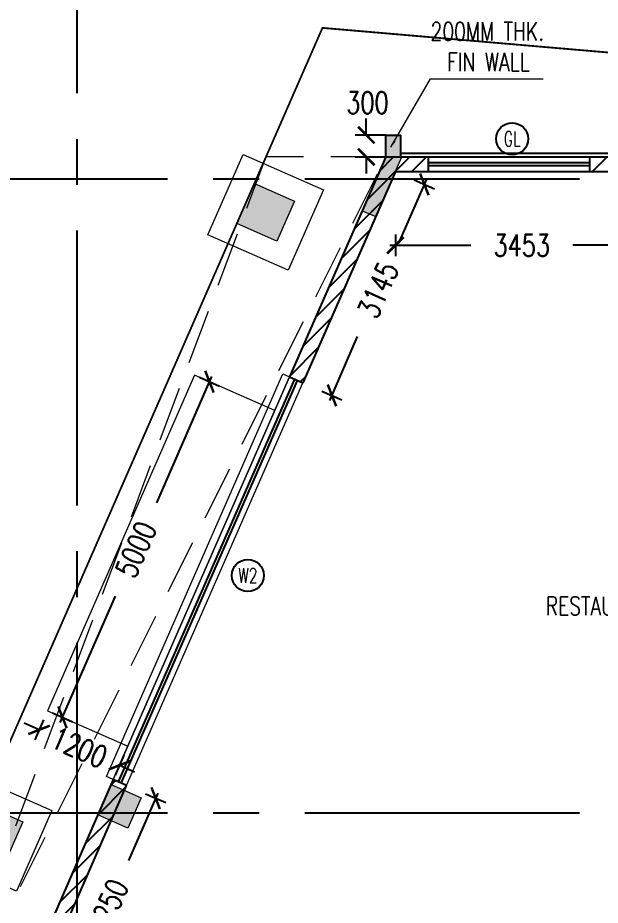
# Model space of a CAD drawing. Header units: millimetres. Extents: x -2076597 to 16308595, y -4402071 to 17875273.
# Drawn here: x -2051059 to -2043102, y -4208771 to -4196661 of the extents above; entities that cross this region are included whole.
import ezdxf
from ezdxf.enums import TextEntityAlignment as Align

# ---------------------------------------------------------------- set-up
doc = ezdxf.new("R2010")
doc.units = ezdxf.units.MM
for name, pattern in [('CENTER', [50.8, 31.75, -6.35, 6.35, -6.35]), ('CENTER2', [1.125, 0.75, -0.125, 0.125, -0.125]), ('DASHDOT', [1, 0.5, -0.25, 0, -0.25]), ('DASHED2', [0.375, 0.25, -0.125]), ('Demolished', [4.8, 3.2, -1.6]), ('Overhead', [3.96875, 2.38125, -1.5875])]:
    doc.linetypes.add(name, pattern=pattern)
for name, color, linetype, lineweight in [('A- GLAZING', 5, 'Continuous', 9), ('A- LIGHT LINE', 8, 'Continuous', 9), ('A- SHAFT', 8, 'Continuous', 9), ('A-COL HATCH', 252, 'Continuous', 9), ('A-DETL-DEMO', 6, 'Demolished', 9), ('A-DETL-GENF', 92, 'Continuous', 9), ('A-FLOR', 1, 'Continuous', 9), ('S-COLS', 7, 'Continuous', 9), ('S-STRS-MBND', 31, 'Overhead', 9)]:
    doc.layers.add(name, color=color, linetype=linetype, lineweight=lineweight)
for name, color, linetype in [('A-DIMS', 4, 'Continuous'), ('A-GRID', 8, 'CENTER'), ('A-PARAPET WALL', 4, 'Continuous'), ('A-SCHED', 1, 'Continuous'), ('A-SETBACK', 3, 'Continuous'), ('A-SLABS', 1, 'Continuous'), ('A-TXTROOM', 3, 'Continuous'), ('A-WALL', 2, 'Continuous'), ('A-WALL HATCH', 8, 'Continuous'), ('S-GRID', 252, 'CENTER2')]:
    doc.layers.add(name, color=color, linetype=linetype)
doc.styles.add('DIM 100', font='romans.shx', dxfattribs={"width": 0.8})
doc.styles.add('ROMANS', font='romans.shx', dxfattribs={"width": 0.75})
doc.dimstyles.new('1_100 MJR', dxfattribs={"dimscale": 100, "dimtxt": 1.75, "dimasz": 1, "dimexe": 1, "dimexo": 0, "dimgap": 0.09, "dimtad": 0, "dimdsep": 46, "dimtxsty": 'DIM 100', "dimblk": 'ARCHTICK', "dimcen": 0.09, "dimdle": 1, "dimclrd": 8, "dimclre": 8, "dimclrt": 256, "dimazin": 0, "dimtfac": 1, "dimtofl": 0, "dimtmove": 1, "dimatfit": 3, "dimfxl": 0, "dimtolj": 1, "dimtzin": 0, "dimlwd": -1, "dimlwe": -1, "dimarcsym": 0})
doc.dimstyles.new('DIMM-100', dxfattribs={"dimscale": 150, "dimtxt": 2, "dimasz": 1.5, "dimexe": 1, "dimexo": 0, "dimgap": 2, "dimtad": 0, "dimtoh": 1, "dimdec": 0, "dimzin": 0, "dimdsep": 46, "dimtxsty": 'ROMANS', "dimblk": 'ARCHTICK', "dimcen": 1.5, "dimdle": 0.5, "dimclrd": 8, "dimclre": 8, "dimclrt": 256, "dimazin": 0, "dimtfac": 1, "dimtdec": 0, "dimtix": 1, "dimtofl": 0, "dimtmove": 2, "dimatfit": 3, "dimldrblk": 'DOT', "dimfxl": 0, "dimtolj": 1, "dimtzin": 0, "dimarcsym": 0})

# ---------------------------------------------------------------- blocks, each defined once
blk = doc.blocks.new('_ArchTick')
at = {"color": 0, "linetype": 'ByBlock', "const_width": 0.15}
blk.add_lwpolyline([(-0.5, -0.5), (0.5, 0.5)], dxfattribs=at)
blk = doc.blocks.new('*D646')
at = {"layer": 'A-DIMS', "color": 8, "lineweight": -2, "transparency": 16777216}
for p, q in [((-2046298, -4198261), (-2046298, -4198036)), ((-2046031, -4198261), (-2046448, -4198261)), ((-2046031, -4198561), (-2046448, -4198561)), ((-2046298, -4198561), (-2046298, -4198786))]:
    blk.add_line(p, q, dxfattribs=at)
at = {"layer": 'Defpoints', "color": 0, "transparency": 16777216}
for p in [(-2046298, -4198261), (-2046031, -4198261), (-2046031, -4198561)]:
    blk.add_point(p, dxfattribs=at)
at = {"layer": 'A-DIMS', "color": 8, "lineweight": -2, "transparency": 16777216, "xscale": 225, "yscale": 225, "zscale": 225}
for p, rotation in [((-2046298, -4198261), 270), ((-2046298, -4198561), 90)]:
    blk.add_blockref('_ArchTick', p, dxfattribs=dict(at, rotation=rotation))
at = {"layer": 'A-DIMS', "transparency": 16777216, "insert": (-2046282, -4197820), "char_height": 300, "attachment_point": 5, "style": 'ROMANS'}
blk.add_mtext('\\A1;300', dxfattribs=at)
blk = doc.blocks.new('_Dot')
at = {"color": 0, "linetype": 'ByBlock', "lineweight": -2}
blk.add_line((-0.5, 0), (-1, 0), dxfattribs=at)
at = {"color": 0, "linetype": 'ByBlock', "const_width": 0.5}
blk.add_lwpolyline([(-0.25, 0, 1), (0.25, 0, 1)], format="xyb", close=True, dxfattribs=at)
blk = doc.blocks.new('Family - ___-240295-0_ ground floor')
at = {"layer": 'A-SETBACK', "linetype": 'DASHDOT', "lineweight": -2, "ltscale": 2000, "const_width": 25}
blk.add_lwpolyline([(76480, 233663), (47866, 236124), (29166, 193452), (70915, 193452)], close=True, dxfattribs=at)
blk = doc.blocks.new('SOP')
at = {"layer": 'A-SCHED', "color": 8}
blk.add_circle((0, 0), 218, dxfattribs=at)
at = {"layer": 'A-SCHED', "style": 'ROMANS', "width": 0.7}
blk.add_attdef('D2', text='', height=200, dxfattribs=at).set_placement((0, 0), align=Align.MIDDLE_CENTER)
blk = doc.blocks.new('*D569')
at = {"layer": 'A-DIMS', "color": 8, "lineweight": -2, "transparency": 16777216}
for p, q in [((-2045901, -4199616), (-2045901, -4199916)), ((-2042448, -4199616), (-2042448, -4199916)), ((-2045976, -4199766), (-2044871, -4199766)), ((-2042373, -4199766), (-2043478, -4199766))]:
    blk.add_line(p, q, dxfattribs=at)
at = {"layer": 'Defpoints', "color": 0, "transparency": 16777216}
for p in [(-2045901, -4198761), (-2042448, -4198761), (-2042448, -4199766)]:
    blk.add_point(p, dxfattribs=at)
at = {"layer": 'A-DIMS', "color": 8, "lineweight": -2, "transparency": 16777216, "xscale": 225, "yscale": 225, "zscale": 225, "rotation": 180}
blk.add_blockref('_ArchTick', (-2045901, -4199766), dxfattribs=at)
at = {"layer": 'A-DIMS', "color": 8, "lineweight": -2, "transparency": 16777216, "xscale": 225, "yscale": 225, "zscale": 225}
blk.add_blockref('_ArchTick', (-2042448, -4199766), dxfattribs=at)
at = {"layer": 'A-DIMS', "transparency": 16777216, "insert": (-2044174, -4199766), "char_height": 300, "attachment_point": 5, "style": 'ROMANS'}
blk.add_mtext('\\A1;3453', dxfattribs=at)
blk = doc.blocks.new('*D570')
at = {"layer": 'A-DIMS', "color": 8, "lineweight": -2, "transparency": 16777216}
for p, q in [((-2045475, -4198865), (-2045857, -4199736)), ((-2045642, -4198874), (-2045368, -4198994)), ((-2046797, -4201883), (-2046416, -4201012)), ((-2046905, -4201754), (-2046630, -4201874))]:
    blk.add_line(p, q, dxfattribs=at)
at = {"layer": 'Defpoints', "color": 0, "transparency": 16777216}
for p in [(-2045901, -4198761), (-2047163, -4201641), (-2046767, -4201814)]:
    blk.add_point(p, dxfattribs=at)
at = {"layer": 'A-DIMS', "color": 8, "lineweight": -2, "transparency": 16777216, "xscale": 225, "yscale": 225, "zscale": 225}
for p, rotation in [((-2045505, -4198934), 66.33601294564676), ((-2046767, -4201814), 246.3360129456468)]:
    blk.add_blockref('_ArchTick', p, dxfattribs=dict(at, rotation=rotation))
at = {"layer": 'A-DIMS', "transparency": 16777216, "insert": (-2046136, -4200374), "char_height": 300, "attachment_point": 5, "rotation": 66.336, "style": 'ROMANS'}
blk.add_mtext('\\A1;3145', dxfattribs=at)
blk = doc.blocks.new('*D571')
at = {"layer": 'A-DIMS', "color": 8, "lineweight": -2, "transparency": 16777216}
for p, q in [((-2049145, -4207241), (-2049548, -4208160)), ((-2049313, -4207249), (-2049038, -4207370)), ((-2050510, -4210355), (-2050107, -4209436)), ((-2050617, -4210226), (-2050342, -4210347))]:
    blk.add_line(p, q, dxfattribs=at)
at = {"layer": 'Defpoints', "color": 0, "transparency": 16777216}
for p in [(-2049571, -4207136), (-2050875, -4210113), (-2050480, -4210286)]:
    blk.add_point(p, dxfattribs=at)
at = {"layer": 'A-DIMS', "color": 8, "lineweight": -2, "transparency": 16777216, "xscale": 225, "yscale": 225, "zscale": 225}
for p, rotation in [((-2049175, -4207310), 66.33601297020329), ((-2050480, -4210286), 246.3360129702033)]:
    blk.add_blockref('_ArchTick', p, dxfattribs=dict(at, rotation=rotation))
at = {"layer": 'A-DIMS', "transparency": 16777216, "insert": (-2049828, -4208798), "char_height": 300, "attachment_point": 5, "rotation": 66.336, "style": 'ROMANS'}
blk.add_mtext('\\A1;3250', dxfattribs=at)
blk = doc.blocks.new('*D589')
at = {"layer": 'A-DIMS', "color": 8, "lineweight": -2, "transparency": 16777216}
for p, q in [((-2050707, -4206240), (-2050827, -4206515)), ((-2050767, -4206378), (-2050973, -4206288)), ((-2049608, -4206722), (-2049728, -4206997)), ((-2049668, -4206860), (-2049462, -4206950))]:
    blk.add_line(p, q, dxfattribs=at)
at = {"layer": 'Defpoints', "color": 0, "transparency": 16777216}
for p in [(-2050653, -4206116), (-2049553, -4206598), (-2049668, -4206860)]:
    blk.add_point(p, dxfattribs=at)
at = {"layer": 'A-DIMS', "color": 8, "lineweight": -2, "transparency": 16777216, "xscale": 225, "yscale": 225, "zscale": 225}
for p, rotation in [((-2050767, -4206378), 336.3360129411813), ((-2049668, -4206860), 156.3360129411812)]:
    blk.add_blockref('_ArchTick', p, dxfattribs=dict(at, rotation=rotation))
at = {"layer": 'A-DIMS', "transparency": 16777216, "insert": (-2050218, -4206619), "char_height": 300, "attachment_point": 5, "rotation": 336.336, "style": 'ROMANS'}
blk.add_mtext('\\A1;1200', dxfattribs=at)
blk = doc.blocks.new('*D590')
at = {"layer": 'A-DIMS', "color": 8, "lineweight": -2, "transparency": 16777216}
for p, q in [((-2048410, -4201558), (-2049164, -4203279)), ((-2048577, -4201567), (-2048303, -4201687)), ((-2050477, -4206275), (-2049723, -4204555)), ((-2050584, -4206146), (-2050310, -4206267))]:
    blk.add_line(p, q, dxfattribs=at)
at = {"layer": 'Defpoints', "color": 0, "transparency": 16777216}
for p in [(-2048646, -4201537), (-2048440, -4201627), (-2050653, -4206116)]:
    blk.add_point(p, dxfattribs=at)
at = {"layer": 'A-DIMS', "color": 8, "lineweight": -2, "transparency": 16777216, "xscale": 225, "yscale": 225, "zscale": 225}
for p, rotation in [((-2048440, -4201627), 66.33601294103899), ((-2050447, -4206207), 246.3360129410389)]:
    blk.add_blockref('_ArchTick', p, dxfattribs=dict(at, rotation=rotation))
at = {"layer": 'A-DIMS', "transparency": 16777216, "insert": (-2049443, -4203917), "char_height": 300, "attachment_point": 5, "rotation": 66.336, "style": 'ROMANS'}
blk.add_mtext('\\A1;5000', dxfattribs=at)
blk = doc.blocks.new('COLUMN 1')
at = {"layer": 'A-COL HATCH'}
for points in [[(690302.8, -985824.1), (689981.7, -986556.9), (690164.9, -986637.1), (690521.2, -985824.1)], [(688816, -986974.5), (688266.5, -986733.7), (688507.3, -986184.2), (689056.9, -986425)], [(686549.8, -994388.3), (686962, -994568.9), (686781.4, -994981), (686369.3, -994800.5)], [(685103.3, -995446.8), (684553.8, -995205.9), (684794.6, -994656.4), (685344.2, -994897.2)]]:
    blk.add_hatch(color=256, dxfattribs=at).paths.add_polyline_path(points)
at = {"layer": 'S-COLS'}
for points in [[(690302.8, -985824.1), (689981.7, -986556.9), (690164.9, -986637.1), (690521.2, -985824.1)], [(688816, -986974.5), (688266.5, -986733.7), (688507.3, -986184.2), (689056.9, -986425)], [(686549.8, -994388.3), (686962, -994568.9), (686781.4, -994981), (686369.3, -994800.5)], [(685103.3, -995446.8), (684553.8, -995205.9), (684794.6, -994656.4), (685344.2, -994897.2)], [(685103.3, -995446.8), (684553.8, -995205.9), (684794.6, -994656.4), (685344.2, -994897.2)]]:
    blk.add_lwpolyline(points, close=True, dxfattribs=at)
at = {"layer": 'S-GRID', "ltscale": 5000}
for p, q in [((686086.2, -1035578.8), (686086.2, -974750.2)), ((661071.4, -986124.1), (726350.7, -986124.1)), ((661071.4, -994774.1), (726350.7, -994774.1))]:
    blk.add_line(p, q, dxfattribs=at)

msp = doc.modelspace()

# ---------------------------------------------------------------- hatches: boundary and pattern name
at = {"layer": 'A-WALL HATCH'}
h = msp.add_hatch(color=252, dxfattribs=at)
h.dxf.hatch_style = 1
h.paths.add_polyline_path([(-2045831.2, -4198260.5), (-2046031.2, -4198260.5), (-2046031.2, -4198560.5), (-2045831.2, -4198560.5)])
h = msp.add_hatch(dxfattribs=at)
h.set_pattern_fill('ANSI31', color=256, scale=50)
h.set_pattern_definition([(45, (-2740619.58, -3139859.15), (-112.253202, 112.253202), [])])
h.paths.add_polyline_path([(-2049570.9, -4207136.3), (-2049754.1, -4207056), (-2051058.6, -4210032.8), (-2050875.4, -4210113)])
h.paths.add_polyline_path([(-2045447.9, -4198760.5), (-2045447.9, -4198560.5), (-2046031.2, -4198560.5), (-2047345.9, -4201560.5), (-2047162.7, -4201640.8), (-2045900.5, -4198760.5)])
h.paths.add_polyline_path([(-2041847.9, -4198760.5), (-2041847.9, -4198560.5), (-2043247.9, -4198560.5), (-2043247.9, -4198760.5)])
h.paths.add_polyline_path([(-2039647.9, -4198560.5), (-2039647.9, -4198760.5), (-2033347.9, -4198760.5), (-2033347.9, -4205460.5), (-2028247.9, -4205460.5), (-2028247.9, -4205260.5), (-2033147.9, -4205260.5), (-2033147.9, -4198560.5)])

# ---------------------------------------------------------------- linework, layer by layer
at = {"layer": 'A- GLAZING'}
for p, q in [((-2049754.1, -4207056), (-2047345.9, -4201560.5)), ((-2049570.9, -4207136.3), (-2047162.7, -4201640.8))]:
    msp.add_line(p, q, dxfattribs=at)
for points in [[(-2043247.9, -4198560.5), (-2045447.9, -4198560.5)], [(-2043247.9, -4198760.5), (-2045447.9, -4198760.5)]]:
    msp.add_lwpolyline(points, dxfattribs=at)
at = {"layer": 'A- LIGHT LINE'}
msp.add_line((-2045420.1, -4197493.9), (-2043882.8, -4197493.9), dxfattribs=at)
at = {"layer": 'A- SHAFT', "linetype": 'DASHED2', "ltscale": 3000}
for p, q in [((-2059083.1, -4224607.1), (-2047668.9, -4198560.5)), ((-2059083.1, -4224607.1), (-2046031.2, -4198560.5)), ((-2047668.9, -4198560.5), (-2057333.1, -4224350.9)), ((-2046031.2, -4198560.5), (-2047668.9, -4198560.5))]:
    msp.add_line(p, q, dxfattribs=at)
at = {"layer": 'A-DETL-DEMO', "color": 8, "linetype": 'Continuous', "ltscale": 1.1}
for points in [[(-2046882, -4199007), (-2047363.6, -4200106.1), (-2048462.7, -4199624.5), (-2047981.1, -4198525.4)], [(-2050594.7, -4207479.2), (-2051076.3, -4208578.3), (-2052175.4, -4208096.7), (-2051693.8, -4206997.6)]]:
    msp.add_lwpolyline(points, close=True, dxfattribs=at)
at = {"layer": 'A-FLOR'}
msp.add_lwpolyline([(-2047345.9, -4201560.5), (-2049754.1, -4207056), (-2049845.7, -4207015.9), (-2047437.5, -4201520.4)], close=True, dxfattribs=at)
at = {"layer": 'A-PARAPET WALL'}
for p, q in [((-2049680.9, -4207088.1), (-2047272.6, -4201592.7)), ((-2049644.2, -4207104.2), (-2047236, -4201608.7))]:
    msp.add_line(p, q, dxfattribs=at)
for points in [[(-2043247.9, -4198640.5), (-2045447.9, -4198640.5)], [(-2043247.9, -4198680.5), (-2045447.9, -4198680.5)]]:
    msp.add_lwpolyline(points, dxfattribs=at)
at = {"layer": 'A-SLABS'}
msp.add_lwpolyline([(-2045831.2, -4198510.5), (-2039647.9, -4198510.5), (-2039497.9, -4198510.5), (-2039497.9, -4198560.5)], dxfattribs=at)
at = {"layer": 'A-WALL'}
for p, q in [((-2046031.2, -4198560.5), (-2047345.9, -4201560.5)), ((-2046031.2, -4198560.5), (-2033147.9, -4198560.5)), ((-2045447.9, -4198760.5), (-2045447.9, -4198560.5)), ((-2043247.9, -4198560.5), (-2043247.9, -4198760.5)), ((-2045900.5, -4198760.5), (-2047162.7, -4201640.8)), ((-2045900.5, -4198760.5), (-2039647.9, -4198760.5)), ((-2047345.9, -4201560.5), (-2047162.7, -4201640.8)), ((-2049754.1, -4207056), (-2051058.6, -4210032.8)), ((-2049570.9, -4207136.3), (-2049754.1, -4207056)), ((-2050875.4, -4210113), (-2049570.9, -4207136.3))]:
    msp.add_line(p, q, dxfattribs=at)
msp.add_lwpolyline([(-2046031.2, -4198560.5), (-2046031.2, -4198260.5), (-2045831.2, -4198260.5), (-2045831.2, -4198560.5)], dxfattribs=at)
at = {"layer": 'S-STRS-MBND', "linetype": 'Continuous', "ltscale": 0.09}
msp.add_lwpolyline([(-2047598.5, -4202137), (-2047546.6, -4202018.5), (-2048645.7, -4201536.9), (-2050652.5, -4206116.4), (-2049553.4, -4206598.1), (-2049352.8, -4206140.1)], dxfattribs=at)

# ---------------------------------------------------------------- block references
at = {"layer": 'A-DETL-GENF', "color": 8}
msp.add_blockref('Family - ___-240295-0_ ground floor', (-2094762.5, -4432922.9), dxfattribs=at)
at = {"layer": 'A-GRID', "color": 8}
msp.add_blockref('COLUMN 1', (-2736334, -3212736.4), dxfattribs=at)
at = {"layer": 'A-SCHED'}
for p, values in [((-2044306.5, -4198313.2), {'D2': 'GL'}), ((-2047915.9, -4204271.3), {'D2': 'W2'})]:
    msp.add_blockref('SOP', p, dxfattribs=at).add_auto_attribs(values)

# ---------------------------------------------------------------- texts
at = {"layer": 'A-TXTROOM', "char_height": 250.282, "width": 3684.893, "attachment_point": 1, "style": 'ROMANS'}
for s, insert in [('\\pi988.8;200MM THK. \\P\\pi1216.7;FIN WALL ', (-2046409.1, -4196721.9, 0)), ('RESTAURANT 02', (-2043847.9, -4204561.8, 0))]:
    msp.add_mtext(s, dxfattribs=dict(at, insert=insert))

# ---------------------------------------------------------------- dimensions: what is measured, and where the dimension line sits
at = {"layer": 'A-DIMS'}
dim = msp.add_linear_dim(base=(-2046298.4, -4198260.5), p1=(-2046031.2, -4198560.5), p2=(-2046031.2, -4198260.5), angle=90, dimstyle='DIMM-100', dxfattribs=at)
dim.commit()
dim.dimension.update_dxf_attribs({"geometry": '*D646', "text_midpoint": (-2046282.3, -4197820.2), "dimtype": 128})
for p1, p2, distance, picture, middle in [((-2045900.5, -4198760.5), (-2047162.7, -4201640.8), 431.9, '*D570', (-2046136.1, -4200374)), ((-2045900.5, -4198760.5), (-2042447.9, -4198760.5), -1005.1, '*D569', (-2044174.2, -4199765.7)), ((-2050652.5, -4206116.4), (-2048645.7, -4201536.9), -224.5, '*D590', (-2049443.5, -4203916.8)), ((-2050652.5, -4206116.4), (-2049553.4, -4206598.1), -285.4, '*D589', (-2050217.6, -4206618.7)), ((-2049570.9, -4207136.3), (-2050875.4, -4210113), 431.9, '*D571', (-2049827.6, -4208798))]:
    dim = msp.add_aligned_dim(p1=p1, p2=p2, distance=distance, dimstyle='DIMM-100', override={"dimfxlon": 1}, dxfattribs=at)
    dim.commit()
    dim.dimension.update_dxf_attribs({"geometry": picture, "text_midpoint": middle})

# ---------------------------------------------------------------- leaders
at = {"layer": 'A- LIGHT LINE'}
msp.add_leader([(-2045960.9, -4198428.5), (-2045420.1, -4197493.9)], dimstyle='1_100 MJR', dxfattribs=at)

doc.saveas('drawing.dxf')
